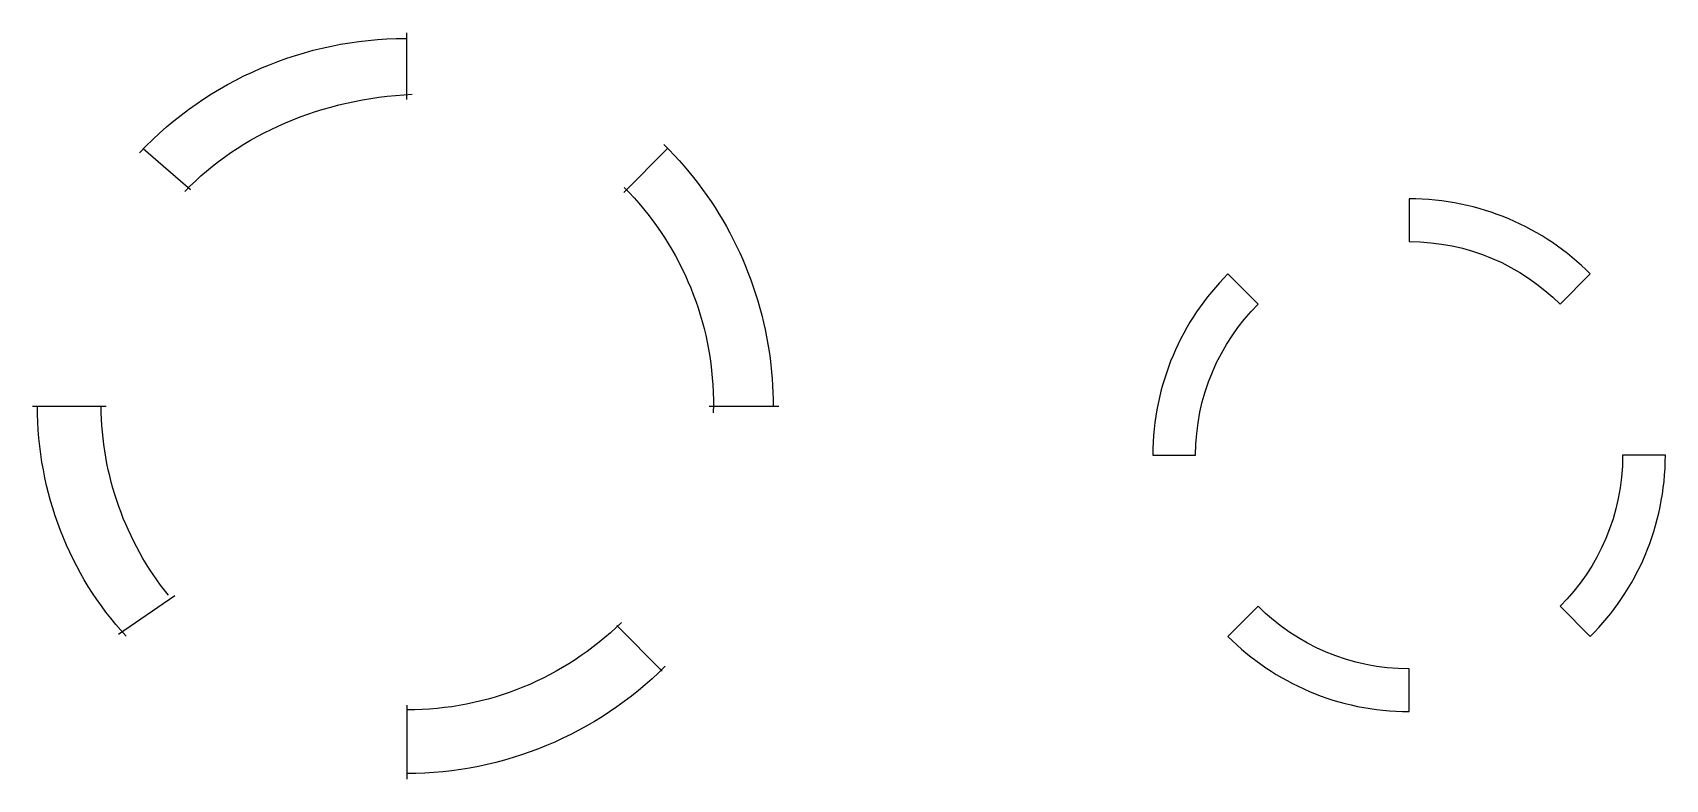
# Model space of a CAD drawing. Extents: x 96.4 to 135.8, y 142.6 to 160.6.
import ezdxf

# ---------------------------------------------------------------- set-up
doc = ezdxf.new("R2010")
doc.units = 0
doc.layers.add('Layer_2', color=7, linetype='CONTINUOUS')

msp = doc.modelspace()

# ---------------------------------------------------------------- linework, layer by layer
at = {"layer": 'Layer_2', "color": 7}
for p, q in [((105.417391, 158.984601), (105.417391, 160.59357)), ((99.057446, 157.798438), (100.202783, 156.815645)), ((110.6493, 156.737963), (111.696785, 157.793093)), ((129.59069, 156.588063), (129.590639, 155.558203)), ((125.948299, 154.048865), (125.220428, 154.777543)), ((133.232948, 154.048907), (133.960881, 154.777501)), ((96.39348, 151.588367), (98.164588, 151.588367)), ((112.707612, 151.588367), (114.391412, 151.588367)), ((123.411186, 150.406844), (124.441091, 150.405715)), ((135.770033, 150.406801), (134.74008, 150.405672)), ((99.821399, 147.015529), (98.463097, 146.08336)), ((125.95041, 146.766422), (125.221839, 146.038518)), ((133.230784, 146.766338), (133.95947, 146.038518)), ((110.481257, 146.299991), (111.578844, 145.202406)), ((129.590636, 144.229276), (129.590586, 145.259217)), ((105.417391, 144.385455), (105.417391, 142.595638))]:
    msp.add_line(p, q, dxfattribs=at)
for points in [[(98.966824, 157.696079), (100.639775, 159.457423), (102.962469, 160.454716), (105.391687, 160.454717)], [(105.391687, 160.454717), (105.400153, 160.454717), (105.40862, 160.454704), (105.417087, 160.45468)], [(100.060811, 156.762544), (101.389527, 158.154109), (103.388493, 159.009441), (105.545024, 159.109169)], [(111.619408, 157.89714), (112.981297, 156.551621), (113.870789, 154.801217), (114.154743, 152.907931)], [(110.658083, 156.86419), (111.9694, 155.547996), (112.736364, 153.785849), (112.806, 151.929221)], [(133.960881, 154.777501), (132.842579, 155.896128), (131.297449, 156.588063), (129.59069, 156.588063)], [(129.590639, 155.558203), (131.013211, 155.558203), (132.301005, 154.981378), (133.232948, 154.048907)], [(125.220428, 154.777543), (124.102139, 153.658918), (123.41067, 152.113602), (123.411186, 150.406844)], [(124.441091, 150.405715), (124.440244, 151.828284), (125.016364, 153.116397), (125.948299, 154.048865)], [(114.154743, 152.907931), (114.219992, 152.472878), (114.252753, 152.033569), (114.252753, 151.59365)], [(112.806, 151.929221), (112.80946, 151.837007), (112.811192, 151.744736), (112.811193, 151.652457)], [(112.811193, 151.652457), (112.811194, 151.6311), (112.811101, 151.609743), (112.810917, 151.588387)], [(112.811193, 151.652457), (112.811193, 151.652457), (112.811193, 151.652457), (112.811193, 151.652457)], [(98.646697, 146.049953), (97.278998, 147.519799), (96.510178, 149.512377), (96.508976, 151.590357)], [(99.667481, 147.031296), (98.629613, 148.32482), (98.057399, 149.930062), (98.043018, 151.588423)], [(112.810911, 151.588387), (112.81045, 151.534815), (112.809405, 151.48125), (112.807778, 151.427701)], [(114.252753, 151.59365), (114.252753, 151.591816), (114.252752, 151.589981), (114.25275, 151.588147)], [(114.252753, 151.59365), (114.252753, 151.59365), (114.252753, 151.59365), (114.252753, 151.59365)], [(134.74008, 150.405672), (134.739233, 148.984254), (134.1626, 147.69762), (133.230784, 146.766338)], [(133.95947, 146.038518), (135.077683, 147.156391), (135.769517, 148.700774), (135.770033, 150.406801)], [(129.590586, 145.259217), (128.169168, 145.259217), (126.882217, 145.835143), (125.95041, 146.766422)], [(110.593869, 146.377055), (109.213729, 145.025299), (107.358811, 144.268233), (105.426964, 144.268234)], [(125.221839, 146.038518), (126.34004, 144.920641), (127.884606, 144.229276), (129.590636, 144.229276)], [(111.650026, 145.320561), (109.995085, 143.66951), (107.754757, 142.739319), (105.417075, 142.73262)], [(105.426964, 144.268234), (105.423653, 144.268233), (105.420342, 144.268235), (105.41703, 144.268239)]]:
    msp.add_open_spline(points, degree=3, dxfattribs=at)

doc.saveas('drawing.dxf')
